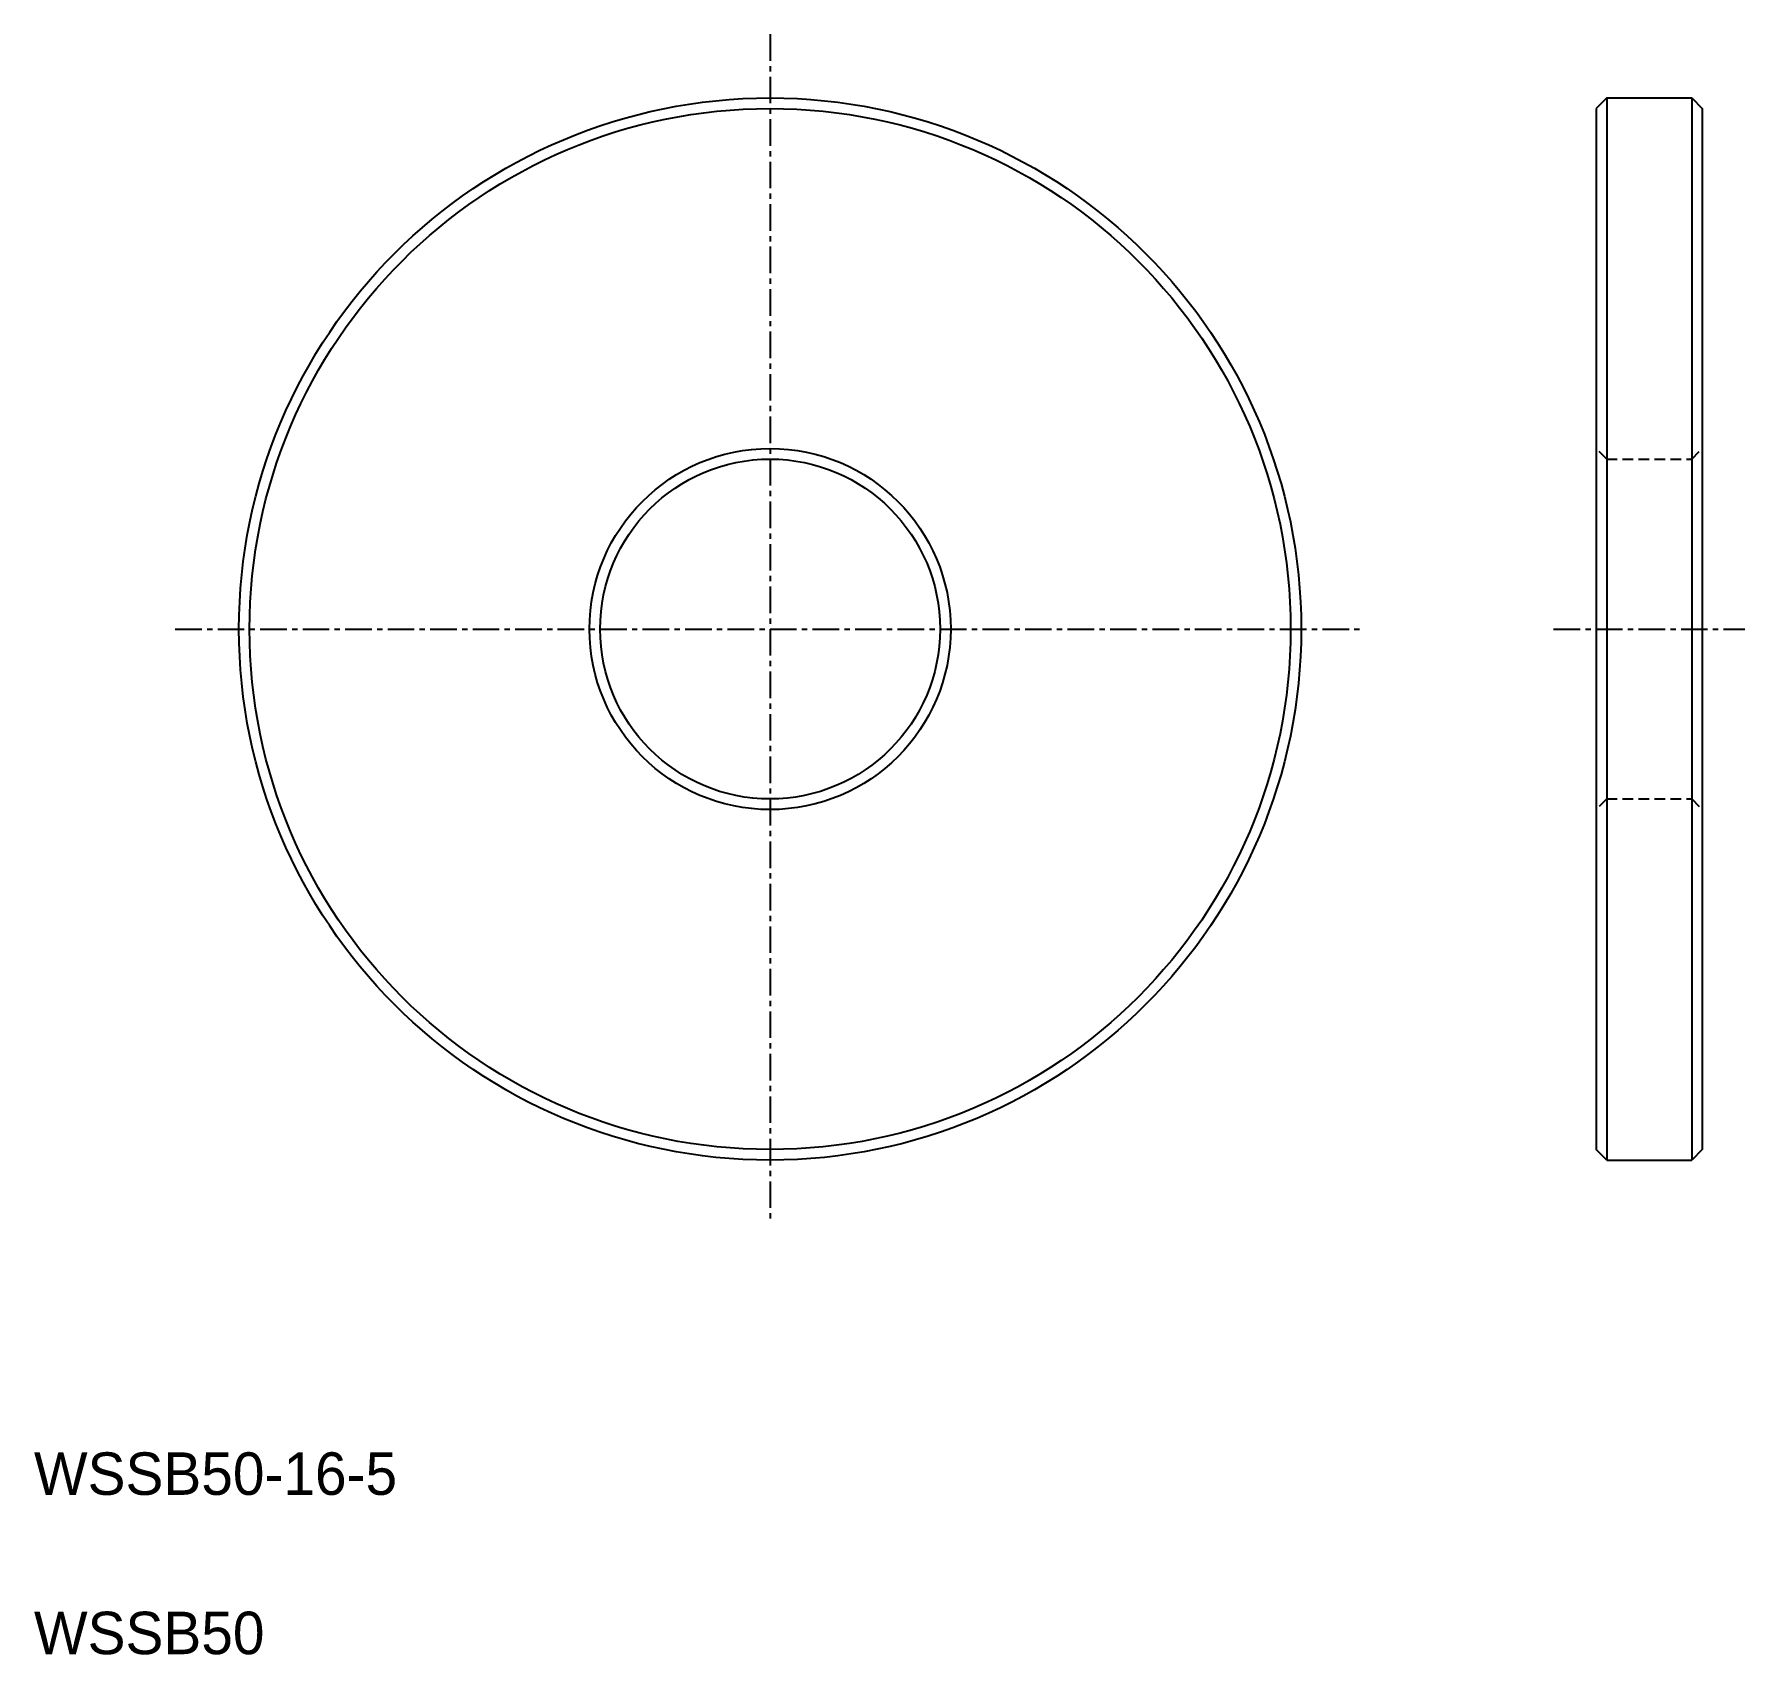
# Model space of a CAD drawing. Extents: x 5 to 85.5, y 5 to 81.3.
import ezdxf

# ---------------------------------------------------------------- set-up
doc = ezdxf.new("R2010")
doc.units = 0
doc.linetypes.add('CENTER', pattern=[2, 1.25, -0.25, 0.25, -0.25])
doc.linetypes.add('DASHED', pattern=[0.75, 0.5, -0.25])
doc.layers.get('0').update_dxf_attribs({"linetype": 'CONTINUOUS'})
doc.layers.add('CENTER', color=1, linetype='CENTER')

msp = doc.modelspace()

# ---------------------------------------------------------------- linework, layer by layer
at = {"color": 7, "linetype": 'CONTINUOUS'}
for p, q in [((79.031, 78.258), (78.531, 77.758)), ((79.031, 78.258), (83.031, 78.258)), ((79.031, 78.258), (79.031, 28.258)), ((83.031, 78.258), (83.031, 28.258)), ((83.031, 78.258), (83.531, 77.758)), ((78.531, 77.758), (78.531, 28.758)), ((83.531, 77.758), (83.531, 28.758)), ((79.031, 28.258), (78.531, 28.758)), ((79.031, 28.258), (83.031, 28.258)), ((83.531, 28.758), (83.031, 28.258))]:
    msp.add_line(p, q, dxfattribs=at)
at = {"color": 3, "linetype": 'DASHED'}
for p, q in [((79.031, 61.258), (78.531, 61.758)), ((79.031, 61.258), (83.031, 61.258)), ((83.031, 61.258), (83.531, 61.758)), ((79.031, 45.258), (78.531, 44.758)), ((79.031, 45.258), (83.031, 45.258)), ((83.031, 45.258), (83.531, 44.758))]:
    msp.add_line(p, q, dxfattribs=at)
msp.add_line((78.531, 53.258), (78.531, 53.258))
at = {"color": 7, "linetype": 'CONTINUOUS'}
for radius in [25, 24.5, 8.5, 8]:
    msp.add_circle((39.651, 53.258), radius, dxfattribs=at)
at = {"layer": 'CENTER', "color": 1, "linetype": 'CENTER'}
for p, q in [((39.651, 81.258), (39.651, 25.258)), ((11.651, 53.258), (67.651, 53.258)), ((76.531, 53.258), (85.531, 53.258))]:
    msp.add_line(p, q, dxfattribs=at)

# ---------------------------------------------------------------- texts
at = {"color": 7, "linetype": 'CONTINUOUS'}
for s, p in [('WSSB50-16-5', (5, 12.5)), ('WSSB50', (5, 5))]:
    msp.add_text(s, height=2, dxfattribs=at).set_placement(p)

doc.saveas('drawing.dxf')
